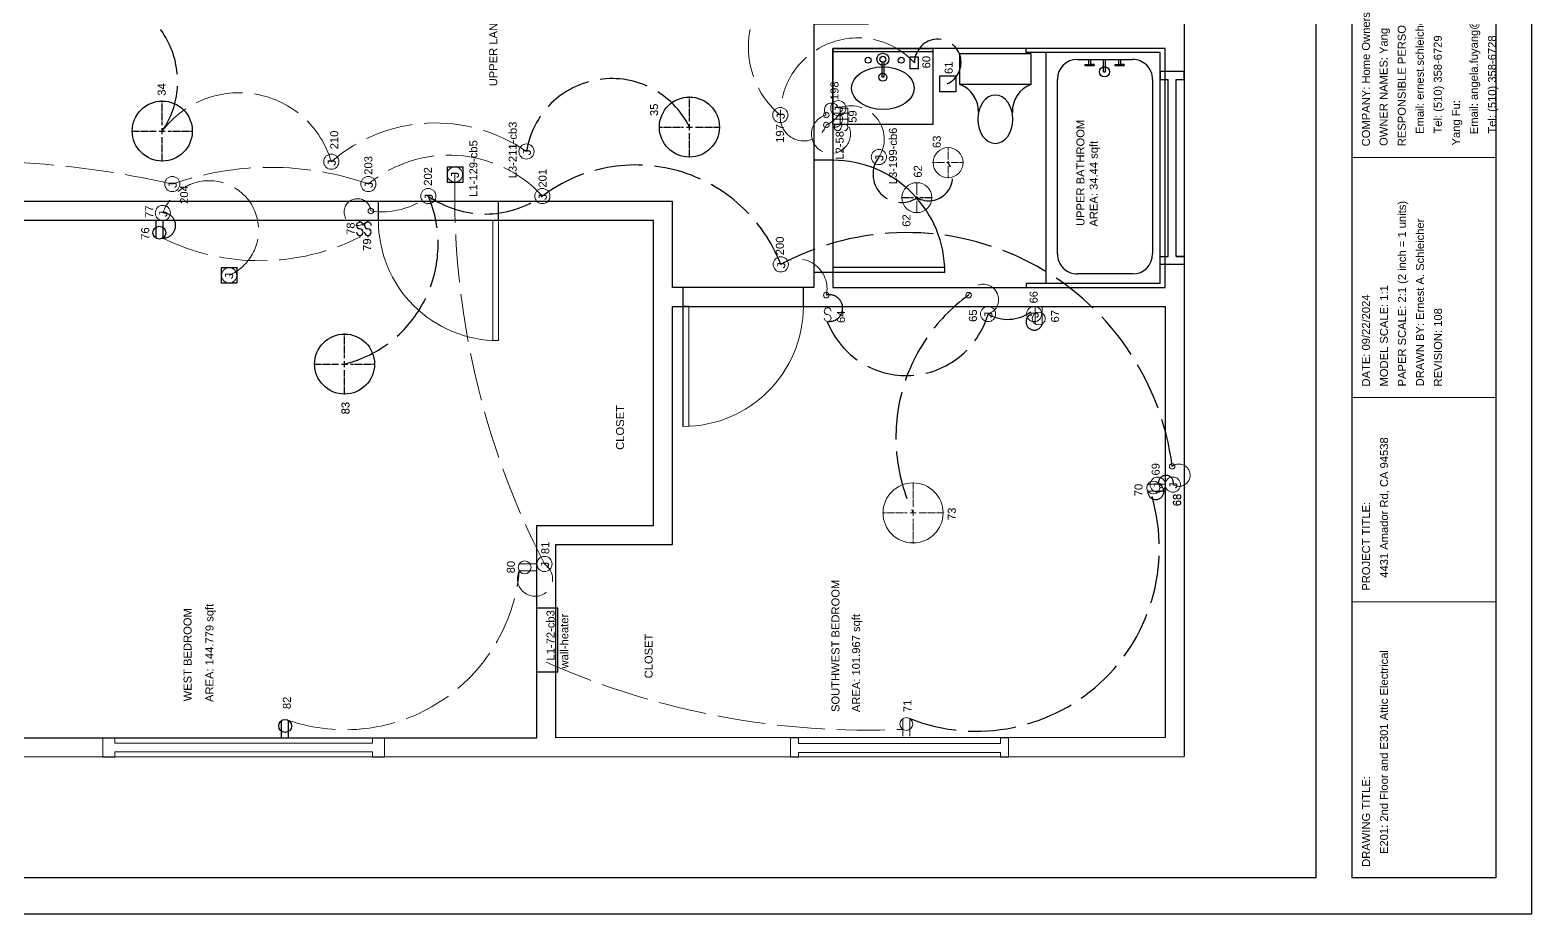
# Model space of a CAD drawing. Header units: inches. Extents: x 12 to 619, y -4 to 515.
# Drawn here: x 244 to 619.4, y -4 to 216.8 of the extents above; entities that cross this region are included whole.
import ezdxf

# ---------------------------------------------------------------- set-up
doc = ezdxf.new("R2010")
doc.units = ezdxf.units.IN
doc.header["$MEASUREMENT"] = 0
doc.linetypes.add('ACAD_ISO02W100', pattern=[15, 12, -3])
doc.linetypes.add('CENTER2', pattern=[1.125, 0.75, -0.125, 0.125, -0.125])
doc.layers.get('0').update_dxf_attribs({"color": 1, "lineweight": 9})
for name, color, linetype, lineweight in [('00-page-edge', 7, 'Continuous', 9), ('A201-Floorplan-2nd-floor', 7, 'Continuous', 9), ('A201-Text', 7, 'Continuous', 9), ('E201-Electrical-2nd-floor', 7, 'Continuous', 9), ('E301-Electrical-attic', 7, 'Continuous', 9)]:
    doc.layers.add(name, color=color, linetype=linetype, lineweight=lineweight)
doc.layers.add('Title Block', color=7, linetype='Continuous')
doc.layers.get('0').off()
doc.styles.add('Reg', font='Courier New.ttf', dxfattribs={"height": 2})
doc.styles.get("Standard").update_dxf_attribs({"font": 'Arial.ttf', "height": 2})

# ---------------------------------------------------------------- blocks, each defined once
blk = doc.blocks.new('L2-bathroom-door')
at = {"lineweight": 30}
for p, q in [((0, -28), (0, 0)), ((1.25, 0), (0, 0)), ((0, 0), (0, 0)), ((1.25, -27.97), (1.25, 0))]:
    blk.add_line(p, q, dxfattribs=at)
blk.add_arc((0, 0), 28, 270, 0, dxfattribs=at)
blk = doc.blocks.new('L2-W-bedroom-door')
at = {"layer": 'A201-Floorplan-2nd-floor'}
for p, q in [((-186.19, -524.69), (-156.19, -524.69)), ((-156.19, -523.31), (-186.15, -523.31)), ((-156.19, -524.69), (-156.19, -523.31))]:
    blk.add_line(p, q, dxfattribs=at)
blk.add_arc((-156.19, -524.69), 30, 90, 180, dxfattribs=at)
blk = doc.blocks.new('L2-SW-bedroom-door')
at = {"layer": 'A201-Floorplan-2nd-floor', "lineweight": 30}
for p in [(-313.87, -549.41), (-283.87, -550.78)]:
    blk.add_line(p, (-283.87, -549.41), dxfattribs=at)
at = {"layer": 'A201-Floorplan-2nd-floor'}
blk.add_line((-313.87, -550.78), (-283.87, -550.78), dxfattribs=at)
blk.add_arc((-283.87, -549.41), 30, 180, 270, dxfattribs=at)
blk = doc.blocks.new('L2-SW-bedroom-window')
at = {"layer": 'A201-Floorplan-2nd-floor'}
for p, q in [((0, 54.5), (-4.75, 54.5)), ((0, 52.5), (0, 54.5)), ((-4.75, 52.5), (-3.72, 52.5)), ((-3.72, 2), (-3.72, 52.5)), ((-1.47, 2), (-1.47, 52.5)), ((-1.47, 52.5), (0, 52.5)), ((-3.72, 2), (-4.75, 2)), ((0, 0), (-4.75, 0)), ((0, 2), (-1.47, 2)), ((0, 0), (0, 2))]:
    blk.add_line(p, q, dxfattribs=at)
at = {"layer": 'A201-Floorplan-2nd-floor', "lineweight": 30}
for p, q in [((-4.75, 54.5), (-4.75, 52.5)), ((-4.75, 2), (-4.75, 0))]:
    blk.add_line(p, q, dxfattribs=at)
blk = doc.blocks.new('L2-bathroom-bath-tub')
at = {"lineweight": 30}
for p, q in [((-1, 0), (0, 0)), ((-58.68, 0), (-59.68, 0)), ((-58.68, -33.5), (-58.68, 0)), ((-1, -33.5), (-1, 0)), ((-58.68, -5), (-1, -5)), ((-51.34, -7.77), (-7.72, -7.77)), ((-56.34, -26.56), (-56.34, -12.77)), ((-2.72, -12.77), (-2.72, -26.56)), ((-58.68, -33.5), (-1, -33.5)), ((-7.72, -31.56), (-51.34, -31.56))]:
    blk.add_line(p, q, dxfattribs=at)
for centre, start, end in [((-51.34, -12.77), 90, 180), ((-7.72, -12.77), 0, 90), ((-51.34, -26.56), 180, 270), ((-7.72, -26.56), 270, 0)]:
    blk.add_arc(centre, 5, start, end, dxfattribs=at)
blk = doc.blocks.new('L2-bathroom-window')
at = {"lineweight": 30}
for p, q in [((0, 0), (0, 6)), ((0, 6), (2, 6)), ((2, 6), (2, 4)), ((2, 6), (2, 4)), ((2, 4), (46.18, 4)), ((48.18, 6), (46.18, 6)), ((46.18, 6), (46.18, 4)), ((48.18, 0), (48.18, 6)), ((2, 0), (0, 0)), ((2, 2), (2, 0)), ((2, 0), (2, 2)), ((2, 2), (46.18, 2)), ((46.18, 2), (46.18, 0)), ((46.18, 0), (48.18, 0))]:
    blk.add_line(p, q, dxfattribs=at)
blk = doc.blocks.new('L2-SW-bedroom-switch')
at = {"layer": 'E201-Electrical-2nd-floor'}
for p, q in [((-3.74, 0, -48.38), (-4.11, 0, -48.38)), ((-0.37, 0, -48.38), (0, 0, -48.38))]:
    blk.add_line(p, q, dxfattribs=at)
for centre, start, end in [((-2.9, 0, -48.38), 90, 360), ((-1.22, 0, -48.38), 90, 180), ((-1.21, 0, -48.38), 270, 90)]:
    blk.add_arc(centre, 0.84, start, end, dxfattribs=at)
blk = doc.blocks.new('L2-j-box-66')
at = {"layer": 'E201-Electrical-2nd-floor'}
blk.add_circle((-1.9, 0, -34.5), 1.9, dxfattribs=at)
at = {"layer": 'E201-Electrical-2nd-floor', "lineweight": 5, "style": 'Reg'}
blk.add_text('J', height=2, dxfattribs=at).set_placement((-3.15, -1.11, -34.5))
blk = doc.blocks.new('L2-j-box-65')
at = {"layer": 'E201-Electrical-2nd-floor'}
blk.add_circle((-1.9, 0, -39.12), 1.9, dxfattribs=at)
at = {"layer": 'E201-Electrical-2nd-floor', "lineweight": 5, "style": 'Reg'}
blk.add_text('J', height=2, dxfattribs=at).set_placement((-3.15, -1.11, -39.12))
blk = doc.blocks.new('L2-duplex-67')
at = {"layer": 'E201-Electrical-2nd-floor'}
for p, q in [((0, 0, -16.88), (-4.39, 0, -16.88)), ((0, -1.73, -16.88), (-4.38, -1.73, -16.88))]:
    blk.add_line(p, q, dxfattribs=at)
blk.add_circle((-3.03, -0.86, -16.88), 1.61, dxfattribs=at)
blk = doc.blocks.new('L2-j-box-68')
at = {"layer": 'E201-Electrical-2nd-floor'}
blk.add_circle((0, -1.9, -71.88), 1.9, dxfattribs=at)
at = {"layer": 'E201-Electrical-2nd-floor', "lineweight": 5, "style": 'Reg'}
blk.add_text('J', height=2, dxfattribs=at).set_placement((-1.25, -3.01, -71.88))
blk = doc.blocks.new('L2-duplex-70')
at = {"layer": 'E201-Electrical-2nd-floor'}
for p, q in [((-1.73, -0.01, -17.62), (-1.73, 4.37, -17.62)), ((0, -0.01, -17.62), (0, 4.38, -17.62))]:
    blk.add_line(p, q, dxfattribs=at)
blk.add_circle((-0.86, 3.02, -17.62), 1.61, dxfattribs=at)
blk = doc.blocks.new('L2-duplex-71')
at = {"layer": 'E201-Electrical-2nd-floor'}
for p, q in [((0, 1.73, -18), (4.38, 1.73, -18)), ((0, 0, -18), (4.39, 0, -18))]:
    blk.add_line(p, q, dxfattribs=at)
blk.add_circle((3.03, 0.86, -18), 1.61, dxfattribs=at)
blk = doc.blocks.new('L2-wall-heater-72')
at = {"layer": 'E201-Electrical-2nd-floor', "lineweight": 30}
for p, q in [((0, 4.75, -9.75), (16, 4.75, -9.75)), ((0, -0.5, -9.75), (0, 4.75, -9.75)), ((16, -0.5, -9.75), (16, 4.75, -9.75)), ((0, 0, -9.75), (16, 0, -9.75)), ((0, -0.5, -9.75), (16, -0.5, -9.75))]:
    blk.add_line(p, q, dxfattribs=at)
blk = doc.blocks.new('L2-ceiling-led-73')
at = {"layer": 'E201-Electrical-2nd-floor', "linetype": 'CENTER2'}
for p, q in [((0, 8.37, -91.12), (0, 2.25, -91.12)), ((-7.62, 0.75, -91.12), (-1.5, 0.75, -91.12)), ((1.5, 0.75, -91.12), (7.62, 0.75, -91.12)), ((0, -0.75, -91.12), (0, -6.87, -91.12))]:
    blk.add_line(p, q, dxfattribs=at)
at = {"layer": 'E201-Electrical-2nd-floor', "linetype": 'Continuous'}
for p, q in [((-0.75, 0.75, -91.12), (0.75, 0.75, -91.12)), ((0, 1.5, -91.12), (0, 0, -91.12))]:
    blk.add_line(p, q, dxfattribs=at)
at = {"layer": 'E201-Electrical-2nd-floor'}
blk.add_circle((0, 0.75, -91.12), 7.5, dxfattribs=at)
blk = doc.blocks.new('L2-bathroom-switch-58')
at = {"layer": 'E201-Electrical-2nd-floor'}
for p, q in [((0, -0.37, -47.38), (0, 0, -47.38)), ((0, -3.74, -47.38), (0, -4.11, -47.38))]:
    blk.add_line(p, q, dxfattribs=at)
for centre, start, end in [((0, -1.21, -47.38), 0, 180), ((0, -1.22, -47.38), 180, 270), ((0, -2.9, -47.38), 180, 90)]:
    blk.add_arc(centre, 0.84, start, end, dxfattribs=at)
blk = doc.blocks.new('L2-humidity-sensor-60')
at = {"layer": 'E201-Electrical-2nd-floor', "lineweight": 30}
for p, q in [((-1.49, -0.94, -95.25), (-1.49, 1.06, -95.25)), ((-1.49, 1.06, -95.25), (1.51, 1.06, -95.25)), ((1.51, 1.06, -95.25), (1.51, -0.94, -95.25)), ((1.51, -0.94, -95.25), (-1.49, -0.94, -95.25))]:
    blk.add_line(p, q, dxfattribs=at)
blk = doc.blocks.new('L2-bathroom-exhaust-61')
at = {"layer": 'E201-Electrical-2nd-floor', "lineweight": 30}
for p, q in [((-1.87, -1.98, -94.75), (-1.87, 2.02, -94.75)), ((-1.87, 2.02, -94.75), (2.13, 2.02, -94.75)), ((2.13, 2.02, -94.75), (2.13, -1.98, -94.75)), ((2.13, -1.98, -94.75), (-1.87, -1.98, -94.75))]:
    blk.add_line(p, q, dxfattribs=at)
blk = doc.blocks.new('*U44')
at = {"layer": 'E201-Electrical-2nd-floor', "color": 0, "linetype": 'CENTER2', "transparency": 16777216}
for p, q in [((0, 0.75), (0, 3.87)), ((-3.87, 0), (-0.75, 0)), ((0.75, 0), (3.87, 0)), ((0, -3.87), (0, -0.75))]:
    blk.add_line(p, q, dxfattribs=at)
at = {"layer": 'E201-Electrical-2nd-floor', "color": 0, "linetype": 'Continuous', "transparency": 16777216}
for p, q in [((-0.375, 0), (0.375, 0)), ((0, -0.375), (0, 0.375))]:
    blk.add_line(p, q, dxfattribs=at)
blk = doc.blocks.new('L2-bathroom-ceiling-led-62')
at = {"layer": 'E201-Electrical-2nd-floor'}
blk.add_circle((0.14, 0, -94.62), 3.75, dxfattribs=at)
at = {"layer": 'E201-Electrical-2nd-floor', "linetype": 'CENTER2', "rotation": 270}
blk.add_blockref('*U44', (0.14, 0, -94.62), dxfattribs=at)
blk = doc.blocks.new('*U46')
at = {"layer": 'E201-Electrical-2nd-floor', "color": 0, "linetype": 'CENTER2', "transparency": 16777216}
for p, q in [((0, 0.75), (0, 3.87)), ((-3.87, 0), (-0.75, 0)), ((0.75, 0), (3.87, 0)), ((0, -3.87), (0, -0.75))]:
    blk.add_line(p, q, dxfattribs=at)
at = {"layer": 'E201-Electrical-2nd-floor', "color": 0, "linetype": 'Continuous', "transparency": 16777216}
for p, q in [((-0.375, 0), (0.375, 0)), ((0, -0.375), (0, 0.375))]:
    blk.add_line(p, q, dxfattribs=at)
blk = doc.blocks.new('L2-bathroom-ceiling-led-63')
at = {"layer": 'E201-Electrical-2nd-floor'}
blk.add_circle((0, 0, -94.75), 3.75, dxfattribs=at)
at = {"layer": 'E201-Electrical-2nd-floor', "linetype": 'CENTER2', "rotation": 270}
blk.add_blockref('*U46', (0, 0, -94.75), dxfattribs=at)
blk = doc.blocks.new('L2-bathroom-sink')
at = {"lineweight": 30}
for p, q in [((-19, -25), (-19, 0)), ((-19, 0), (0, 0)), ((-0.75, 0), (-0.75, -25)), ((0, 0), (0, -25)), ((-3.39, -12.25), (-7.17, -12.25)), ((-7.17, -12.75), (-7.17, -12.25)), ((-3.39, -12.75), (-7.17, -12.75)), ((0, -25), (-19, -25))]:
    blk.add_line(p, q, dxfattribs=at)
for centre, radius in [((-2.69, -12.5), 1.5), ((-2.94, -8.81), 0.75), ((-7.19, -12.5), 1), ((-2.69, -12.5), 0.75), ((-2.94, -17.09), 0.75)]:
    blk.add_circle(centre, radius, dxfattribs=at)
blk.add_ellipse((-9.9, -12.5), major_axis=(0, 7.83), ratio=0.682565, dxfattribs=at)
blk = doc.blocks.new('L2-toilet')
at = {"layer": 'A201-Floorplan-2nd-floor', "lineweight": 30}
for p, q in [((-7.75, 0), (-7.75, 17.75)), ((-7.75, 17.75), (0, 17.75)), ((0, 17.75), (0, 0)), ((0, 0), (-7.75, 0))]:
    blk.add_line(p, q, dxfattribs=at)
for centre, start, end in [((-14.44, 20.27), 267.5527, 339.3943), ((-14.44, -2.52), 20.6057, 92.4473)]:
    blk.add_arc(centre, 7.15, start, end, dxfattribs=at)
blk.add_ellipse((-16.43, 8.88), major_axis=(-6.05, 0), ratio=0.722961, start_param=4.712389, end_param=10.995574, dxfattribs=at)
blk = doc.blocks.new('L2-tub-hot-faucet')
at = {"layer": 'A201-Floorplan-2nd-floor', "lineweight": 30}
for p, q in [((-1.26, 1.41), (-1.51, 1.41)), ((-1.51, 1.41), (-1.51, -0.91)), ((-1.26, 1.41), (-1.26, -0.91)), ((0, 0.5), (-1.26, 0.5)), ((0, 0), (-1.26, 0)), ((-1.26, -0.91), (-1.26, 0)), ((-1.26, -0.91), (-1.51, -0.91))]:
    blk.add_line(p, q, dxfattribs=at)
blk = doc.blocks.new('L2-tub-faucets-and-drain')
at = {"layer": 'A201-Floorplan-2nd-floor', "lineweight": 30}
for p, q in [((0, 0.25), (3.11, 0.25)), ((0, 0.25), (0, -0.25)), ((0, -0.25), (3.11, -0.25))]:
    blk.add_line(p, q, dxfattribs=at)
blk.add_circle((0, 0), 1.25, dxfattribs=at)
at = {"lineweight": 30}
for p in [(3.11, 3.5), (3.11, -4)]:
    blk.add_blockref('L2-tub-hot-faucet', p, dxfattribs=at)
blk = doc.blocks.new('L2-ceiling-led-34')
at = {"layer": 'E201-Electrical-2nd-floor', "linetype": 'CENTER2', "lineweight": -3}
for p, q in [((0, 7.62, -94.12), (0, 1.5, -94.12)), ((-7.62, 0, -94.12), (-1.5, 0, -94.12)), ((1.5, 0, -94.12), (7.62, 0, -94.12)), ((0, -1.5, -94.12), (0, -7.62, -94.12))]:
    blk.add_line(p, q, dxfattribs=at)
at = {"layer": 'E201-Electrical-2nd-floor', "linetype": 'Continuous', "lineweight": -3}
for p, q in [((-0.75, 0, -94.12), (0.75, 0, -94.12)), ((0, 0.75, -94.12), (0, -0.75, -94.12))]:
    blk.add_line(p, q, dxfattribs=at)
at = {"layer": 'E201-Electrical-2nd-floor', "lineweight": -3}
blk.add_circle((0, 0, -94.12), 7.5, dxfattribs=at)
blk = doc.blocks.new('L2-ceiling-led-35')
at = {"layer": 'E201-Electrical-2nd-floor', "linetype": 'CENTER2', "lineweight": -3}
for p, q in [((0, 7.62, -81.46), (0, 1.5, -81.46)), ((-7.62, 0, -81.46), (-1.5, 0, -81.46)), ((1.5, 0, -81.46), (7.62, 0, -81.46)), ((0, -1.5, -81.46), (0, -7.62, -81.46))]:
    blk.add_line(p, q, dxfattribs=at)
at = {"layer": 'E201-Electrical-2nd-floor', "linetype": 'Continuous', "lineweight": -3}
for p, q in [((-0.75, 0, -81.46), (0.75, 0, -81.46)), ((0, 0.75, -81.46), (0, -0.75, -81.46))]:
    blk.add_line(p, q, dxfattribs=at)
at = {"layer": 'E201-Electrical-2nd-floor', "lineweight": -3}
blk.add_circle((0, 0, -81.46), 7.5, dxfattribs=at)
blk = doc.blocks.new('L2-j-box-69')
at = {"layer": 'E201-Electrical-2nd-floor'}
blk.add_circle((0, 1.9), 1.9, dxfattribs=at)
at = {"layer": 'E201-Electrical-2nd-floor', "lineweight": 5, "style": 'Reg'}
blk.add_text('J', height=2, dxfattribs=at).set_placement((-1.25, 0.78))
blk = doc.blocks.new('L2-duplex-76')
at = {"layer": 'E201-Electrical-2nd-floor', "lineweight": -3}
for p, q in [((0, 1.73, -17.88), (-4.39, 1.73, -17.88)), ((0, 0, -17.88), (-4.38, 0, -17.88))]:
    blk.add_line(p, q, dxfattribs=at)
blk.add_circle((-3.03, 0.87, -17.88), 1.61, dxfattribs=at)
blk = doc.blocks.new('L2-j-box-77')
at = {"layer": 'E201-Electrical-2nd-floor'}
blk.add_circle((1.9, 0, -8), 1.9, dxfattribs=at)
at = {"layer": 'E201-Electrical-2nd-floor', "lineweight": 5, "style": 'Reg'}
blk.add_text('J', height=2, dxfattribs=at).set_placement((0.65, -1.11, -8))
blk = doc.blocks.new('L2-basic-switch-78')
at = {"layer": 'E201-Electrical-2nd-floor', "lineweight": -3}
for p, q in [((-3.74, 0, -46.12), (-4.11, 0, -46.12)), ((-0.37, 0, -46.12), (0, 0, -46.12))]:
    blk.add_line(p, q, dxfattribs=at)
for centre, start, end in [((-2.9, 0, -46.12), 90, 360), ((-1.22, 0, -46.12), 90, 180), ((-1.21, 0, -46.12), 270, 90)]:
    blk.add_arc(centre, 0.84, start, end, dxfattribs=at)
blk = doc.blocks.new('L2-toggle-switch-79')
at = {"layer": 'E201-Electrical-2nd-floor', "lineweight": -3}
for p, q in [((-3.74, 0, -46.12), (-4.11, 0, -46.12)), ((-0.37, 0, -46.12), (0, 0, -46.12))]:
    blk.add_line(p, q, dxfattribs=at)
for centre, start, end in [((-2.9, 0, -46.12), 90, 360), ((-1.22, 0, -46.12), 90, 180), ((-1.21, 0, -46.12), 270, 90)]:
    blk.add_arc(centre, 0.84, start, end, dxfattribs=at)
blk = doc.blocks.new('L2-duplex-80')
at = {"layer": 'E201-Electrical-2nd-floor'}
for p, q in [((-1.73, 0, -17.38), (-1.73, 4.38, -17.38)), ((0, 0, -17.38), (0, 4.39, -17.38))]:
    blk.add_line(p, q, dxfattribs=at)
blk.add_circle((-0.86, 3.03, -17.38), 1.61, dxfattribs=at)
blk = doc.blocks.new('L2-j-box-81')
at = {"layer": 'E201-Electrical-2nd-floor'}
blk.add_circle((0, -1.9, -5.25), 1.9, dxfattribs=at)
at = {"layer": 'E201-Electrical-2nd-floor', "lineweight": 5, "style": 'Reg'}
blk.add_text('J', height=2, dxfattribs=at).set_placement((-1.25, -3.01, -5.25))
blk = doc.blocks.new('L3-attic-j-box-197')
at = {"layer": 'E301-Electrical-attic'}
blk.add_circle((0, 0), 1.9, dxfattribs=at)
at = {"layer": 'E301-Electrical-attic', "lineweight": 5, "style": 'Reg'}
blk.add_text('J', height=2, dxfattribs=at).set_placement((-1.25, -1.11))
blk = doc.blocks.new('L3-j-box-198')
at = {"layer": 'E301-Electrical-attic'}
blk.add_circle((0, 0), 1.9, dxfattribs=at)
at = {"layer": 'E301-Electrical-attic', "lineweight": 5, "style": 'Reg'}
blk.add_text('J', height=2, dxfattribs=at).set_placement((-1.25, -1.11))
blk = doc.blocks.new('L2-bathoom-gfci-duplex-59')
at = {"layer": 'E201-Electrical-2nd-floor'}
for p, q in [((-1.57, 0, -47.38), (-1.57, -3.72, -47.38)), ((-1.57, 0, -47.38), (-1.57, -3.72, -47.38)), ((0, 0, -47.38), (0, -3.72, -47.38)), ((-2.75, -3.72, -47.38), (-2.75, -1.79, -47.38)), ((-2.75, -1.79, -47.38), (-2.75, -3.72, -47.38)), ((-2.75, -1.79, -47.38), (1.18, -1.79, -47.38)), ((-2.75, -3.72, -47.38), (1.18, -3.72, -47.38)), ((1.18, -3.72, -47.38), (1.18, -1.79, -47.38))]:
    blk.add_line(p, q, dxfattribs=at)
blk = doc.blocks.new('L2-58')
at = {"layer": 'E301-Electrical-attic'}
for p, q in [((0, 3.74, -47.38), (0, 4.11, -47.38)), ((0, 0.37, -47.38), (0, 0, -47.38))]:
    blk.add_line(p, q, dxfattribs=at)
for centre, start, end in [((0, 2.9, -47.38), 0, 180), ((0, 2.89, -47.38), 180, 270), ((0, 1.21, -47.38), 180, 90)]:
    blk.add_arc(centre, 0.84, start, end, dxfattribs=at)
blk = doc.blocks.new('L3-198-cb6')
at = {"layer": 'E201-Electrical-2nd-floor'}
blk.add_circle((0, 0), 1.9, dxfattribs=at)
at = {"layer": 'E201-Electrical-2nd-floor', "lineweight": 5, "style": 'Reg'}
blk.add_text('J', height=2, dxfattribs=at).set_placement((-1.25, -1.11))
blk = doc.blocks.new('L1-129-cb5')
at = {"layer": 'E201-Electrical-2nd-floor', "lineweight": 30}
for p, q in [((-1.98, -1.95), (-1.98, 1.9)), ((-1.98, 1.9), (0, 1.9)), ((0, 1.9), (1.93, 1.9)), ((1.93, 1.9), (1.93, -1.95)), ((1.93, -1.95), (-1.98, -1.95))]:
    blk.add_line(p, q, dxfattribs=at)
at = {"layer": 'E201-Electrical-2nd-floor'}
blk.add_circle((0, 0), 1.9, dxfattribs=at)
at = {"layer": 'E201-Electrical-2nd-floor', "lineweight": 5, "style": 'Reg'}
blk.add_text('J', height=2, dxfattribs=at).set_placement((-1.16, -0.99))
blk = doc.blocks.new('L3-209-cb3')
at = {"layer": 'E201-Electrical-2nd-floor'}
blk.add_circle((0, 0), 1.9, dxfattribs=at)
at = {"layer": 'E201-Electrical-2nd-floor', "lineweight": 5, "style": 'Reg'}
blk.add_text('J', height=2, dxfattribs=at).set_placement((-1.25, -1.11))
blk = doc.blocks.new('L1-126')
at = {"layer": 'E201-Electrical-2nd-floor', "lineweight": 30}
for p, q in [((-1.98, -1.95), (-1.98, 1.9)), ((-1.98, 1.9), (0, 1.9)), ((0, 1.9), (1.93, 1.9)), ((1.93, 1.9), (1.93, -1.95)), ((1.93, -1.95), (-1.98, -1.95))]:
    blk.add_line(p, q, dxfattribs=at)
at = {"layer": 'E201-Electrical-2nd-floor'}
blk.add_circle((0, 0), 1.9, dxfattribs=at)
at = {"layer": 'E201-Electrical-2nd-floor', "lineweight": 5, "style": 'Reg'}
blk.add_text('J', height=2, dxfattribs=at).set_placement((-1.16, -0.99))
blk = doc.blocks.new('L2-34')
at = {"layer": 'E301-Electrical-attic', "linetype": 'CENTER2', "lineweight": -3}
for p, q in [((0, 7.62), (0, 1.5)), ((-7.62, 0), (-1.5, 0)), ((1.5, 0), (7.62, 0)), ((0, -1.5), (0, -7.62))]:
    blk.add_line(p, q, dxfattribs=at)
at = {"layer": 'E301-Electrical-attic', "linetype": 'Continuous', "lineweight": -3}
for p, q in [((-0.75, 0), (0.75, 0)), ((0, 0.75), (0, -0.75))]:
    blk.add_line(p, q, dxfattribs=at)
at = {"layer": 'E301-Electrical-attic', "lineweight": -3}
blk.add_circle((0, 0), 7.5, dxfattribs=at)
blk = doc.blocks.new('L2-35')
at = {"layer": 'E301-Electrical-attic', "linetype": 'CENTER2', "lineweight": -3}
for p, q in [((0, 7.62), (0, 1.5)), ((-7.62, 0), (-1.5, 0)), ((1.5, 0), (7.62, 0)), ((0, -1.5), (0, -7.62))]:
    blk.add_line(p, q, dxfattribs=at)
at = {"layer": 'E301-Electrical-attic', "linetype": 'Continuous', "lineweight": -3}
for p, q in [((-0.75, 0), (0.75, 0)), ((0, 0.75), (0, -0.75))]:
    blk.add_line(p, q, dxfattribs=at)
at = {"layer": 'E301-Electrical-attic', "lineweight": -3}
blk.add_circle((0, 0), 7.5, dxfattribs=at)
blk = doc.blocks.new('L2-64')
at = {"layer": 'E301-Electrical-attic'}
for p, q in [((-3.74, 0), (-4.11, 0)), ((-0.37, 0), (0, 0))]:
    blk.add_line(p, q, dxfattribs=at)
for centre, start, end in [((-2.9, 0), 90, 360), ((-1.22, 0), 90, 180), ((-1.21, 0), 270, 90)]:
    blk.add_arc(centre, 0.84, start, end, dxfattribs=at)
blk = doc.blocks.new('L2-68')
at = {"layer": 'E301-Electrical-attic'}
blk.add_circle((0, 0), 1.9, dxfattribs=at)
at = {"layer": 'E301-Electrical-attic', "lineweight": 5, "style": 'Reg'}
blk.add_text('J', height=2, dxfattribs=at).set_placement((-1.25, -1.11))
blk = doc.blocks.new('L2-exh-61')
at = {"layer": 'E301-Electrical-attic', "lineweight": 30}
for p, q in [((0, 0), (0, 4)), ((0, 4), (4, 4)), ((4, 4), (4, 0)), ((4, 0), (0, 0))]:
    blk.add_line(p, q, dxfattribs=at)
blk = doc.blocks.new('L2-60')
at = {"layer": 'E301-Electrical-attic', "lineweight": 30}
for p, q in [((0, 0), (0, 2)), ((0, 2), (3, 2)), ((3, 0), (0, 0)), ((3, 2), (3, 0))]:
    blk.add_line(p, q, dxfattribs=at)
blk = doc.blocks.new('L3-208')
at = {"layer": 'E201-Electrical-2nd-floor'}
blk.add_circle((0, 0), 1.9, dxfattribs=at)
at = {"layer": 'E201-Electrical-2nd-floor', "lineweight": 5, "style": 'Reg'}
blk.add_text('J', height=2, dxfattribs=at).set_placement((-1.25, -1.11))
blk = doc.blocks.new('L2-73')
at = {"layer": 'E301-Electrical-attic', "linetype": 'CENTER2'}
for p, q in [((0, 7.62), (0, 1.5)), ((-7.62, 0), (-1.5, 0)), ((1.5, 0), (7.62, 0)), ((0, -1.5), (0, -7.62))]:
    blk.add_line(p, q, dxfattribs=at)
at = {"layer": 'E301-Electrical-attic', "linetype": 'Continuous'}
for p, q in [((-0.75, 0), (0.75, 0)), ((0, 0.75), (0, -0.75))]:
    blk.add_line(p, q, dxfattribs=at)
at = {"layer": 'E301-Electrical-attic'}
blk.add_circle((0, 0), 7.5, dxfattribs=at)
blk = doc.blocks.new('L2-ceiling-led-83')
at = {"layer": 'E201-Electrical-2nd-floor', "linetype": 'CENTER2', "lineweight": -3}
for p, q in [((0, 7.62, -93.38), (0, 1.5, -93.38)), ((-7.62, 0, -93.38), (-1.5, 0, -93.38)), ((1.5, 0, -93.38), (7.62, 0, -93.38)), ((0, -1.5, -93.38), (0, -7.62, -93.38))]:
    blk.add_line(p, q, dxfattribs=at)
at = {"layer": 'E201-Electrical-2nd-floor', "linetype": 'Continuous', "lineweight": -3}
for p, q in [((-0.75, 0, -93.38), (0.75, 0, -93.38)), ((0, 0.75, -93.38), (0, -0.75, -93.38))]:
    blk.add_line(p, q, dxfattribs=at)
at = {"layer": 'E201-Electrical-2nd-floor', "lineweight": -3}
blk.add_circle((0, 0, -93.38), 7.5, dxfattribs=at)
blk = doc.blocks.new('L2-83')
at = {"layer": 'E301-Electrical-attic', "linetype": 'CENTER2', "lineweight": -3}
for p, q in [((0, 7.62), (0, 1.5)), ((-7.62, 0), (-1.5, 0)), ((1.5, 0), (7.62, 0)), ((0, -1.5), (0, -7.62))]:
    blk.add_line(p, q, dxfattribs=at)
at = {"layer": 'E301-Electrical-attic', "linetype": 'Continuous', "lineweight": -3}
for p, q in [((-0.75, 0), (0.75, 0)), ((0, 0.75), (0, -0.75))]:
    blk.add_line(p, q, dxfattribs=at)
at = {"layer": 'E301-Electrical-attic', "lineweight": -3}
blk.add_circle((0, 0), 7.5, dxfattribs=at)
blk = doc.blocks.new('L2-79')
at = {"layer": 'E301-Electrical-attic', "lineweight": -3}
for p, q in [((-3.74, 0), (-4.11, 0)), ((-0.37, 0), (0, 0))]:
    blk.add_line(p, q, dxfattribs=at)
for centre, start, end in [((-2.9, 0), 90, 360), ((-1.22, 0), 90, 180), ((-1.21, 0), 270, 90)]:
    blk.add_arc(centre, 0.84, start, end, dxfattribs=at)
blk = doc.blocks.new('L3-j-box-199-v2')
at = {"layer": 'E301-Electrical-attic'}
blk.add_circle((-0.14, 0), 1.9, dxfattribs=at)
at = {"layer": 'E301-Electrical-attic', "lineweight": 5, "style": 'Reg'}
blk.add_text('J', height=2, dxfattribs=at).set_placement((-1.39, -1.12))
blk = doc.blocks.new('L3-j-box-200-v2')
at = {"layer": 'E301-Electrical-attic'}
blk.add_circle((0, 0), 1.9, dxfattribs=at)
at = {"layer": 'E301-Electrical-attic', "lineweight": 5, "style": 'Reg'}
blk.add_text('J', height=2, dxfattribs=at).set_placement((-1.25, -1.11))
blk = doc.blocks.new('*U417')
at = {"layer": 'E301-Electrical-attic', "color": 0, "linetype": 'CENTER2', "transparency": 16777216}
for p, q in [((0, 0.75), (0, 3.87)), ((-3.87, 0), (-0.75, 0)), ((0.75, 0), (3.87, 0)), ((0, -3.87), (0, -0.75))]:
    blk.add_line(p, q, dxfattribs=at)
at = {"layer": 'E301-Electrical-attic', "color": 0, "linetype": 'Continuous', "transparency": 16777216}
for p, q in [((-0.375, 0), (0.375, 0)), ((0, -0.375), (0, 0.375))]:
    blk.add_line(p, q, dxfattribs=at)
blk = doc.blocks.new('L2-62')
at = {"layer": 'E301-Electrical-attic'}
blk.add_circle((0, 0), 3.75, dxfattribs=at)
at = {"layer": 'E301-Electrical-attic', "linetype": 'CENTER2', "rotation": 270}
blk.add_blockref('*U417', (0, 0), dxfattribs=at)
blk = doc.blocks.new('*U420')
at = {"layer": 'E301-Electrical-attic', "color": 0, "linetype": 'CENTER2', "transparency": 16777216}
for p, q in [((0, 0.75), (0, 3.87)), ((-3.87, 0), (-0.75, 0)), ((0.75, 0), (3.87, 0)), ((0, -3.87), (0, -0.75))]:
    blk.add_line(p, q, dxfattribs=at)
at = {"layer": 'E301-Electrical-attic', "color": 0, "linetype": 'Continuous', "transparency": 16777216}
for p, q in [((-0.375, 0), (0.375, 0)), ((0, -0.375), (0, 0.375))]:
    blk.add_line(p, q, dxfattribs=at)
blk = doc.blocks.new('L2-63')
at = {"layer": 'E301-Electrical-attic'}
blk.add_circle((0, 0), 3.75, dxfattribs=at)
at = {"layer": 'E301-Electrical-attic', "linetype": 'CENTER2', "rotation": 270}
blk.add_blockref('*U420', (0, 0), dxfattribs=at)
blk = doc.blocks.new('L2-gfci-59')
at = {"layer": 'E301-Electrical-attic'}
for p, q in [((0, 0), (0, -3.72)), ((0, 0), (0, -3.72)), ((1.57, 0), (1.57, -3.72)), ((-1.18, -3.72), (-1.18, -1.79)), ((-1.18, -1.79), (-1.18, -3.72)), ((-1.18, -1.79), (2.75, -1.79)), ((-1.18, -3.72), (2.75, -3.72)), ((2.75, -3.72), (2.75, -1.79))]:
    blk.add_line(p, q, dxfattribs=at)
blk = doc.blocks.new('L3-j-box-201')
at = {"layer": 'E301-Electrical-attic'}
blk.add_circle((0, 0), 1.9, dxfattribs=at)
at = {"layer": 'E301-Electrical-attic', "lineweight": 5, "style": 'Reg'}
blk.add_text('J', height=2, dxfattribs=at).set_placement((-1.25, -1.11))
blk = doc.blocks.new('L3-j-box-210')
at = {"layer": 'E301-Electrical-attic'}
blk.add_circle((0, 0), 1.9, dxfattribs=at)
at = {"layer": 'E301-Electrical-attic', "lineweight": 5, "style": 'Reg'}
blk.add_text('J', height=2, dxfattribs=at).set_placement((-1.25, -1.11))
blk = doc.blocks.new('L3-j-box-202')
at = {"layer": 'E301-Electrical-attic'}
blk.add_circle((0, 0), 1.9, dxfattribs=at)
at = {"layer": 'E301-Electrical-attic', "lineweight": 5, "style": 'Reg'}
blk.add_text('J', height=2, dxfattribs=at).set_placement((-1.25, -1.11))
blk = doc.blocks.new('L3-j-box-209')
at = {"layer": 'E301-Electrical-attic'}
blk.add_circle((0, 0), 1.9, dxfattribs=at)
at = {"layer": 'E301-Electrical-attic', "lineweight": 5, "style": 'Reg'}
blk.add_text('J', height=2, dxfattribs=at).set_placement((-1.25, -1.11))
blk = doc.blocks.new('L3-j-box-203')
at = {"layer": 'E301-Electrical-attic'}
blk.add_circle((0, 0), 1.9, dxfattribs=at)
at = {"layer": 'E301-Electrical-attic', "lineweight": 5, "style": 'Reg'}
blk.add_text('J', height=2, dxfattribs=at).set_placement((-1.25, -1.11))
blk = doc.blocks.new('L2-west-bedroom-window')
at = {"layer": 'A201-Floorplan-2nd-floor'}
for p, q in [((-4.75, 70.4), (-0.02, 70.4)), ((-3.45, 67.4), (-4.75, 67.4)), ((-3.45, 67.4), (-3.45, 3)), ((-0.02, 67.4), (-1.3, 67.4)), ((-1.3, 67.4), (-1.3, 3)), ((-4.75, 3), (-3.45, 3)), ((0, 0), (-4.75, 0)), ((-1.3, 3), (0, 3)), ((0, 3), (0, 0))]:
    blk.add_line(p, q, dxfattribs=at)
at = {"layer": 'A201-Floorplan-2nd-floor', "lineweight": 30}
for p, q in [((-4.75, 70.4), (-4.75, 67.4)), ((-0.02, 70.4), (-0.02, 67.4)), ((-4.75, 3), (-4.75, 0))]:
    blk.add_line(p, q, dxfattribs=at)
blk = doc.blocks.new('L3-j-box-204')
at = {"layer": 'E301-Electrical-attic'}
blk.add_circle((0, 0), 1.9, dxfattribs=at)
at = {"layer": 'E301-Electrical-attic', "lineweight": 5, "style": 'Reg'}
blk.add_text('J', height=2, dxfattribs=at).set_placement((-1.25, -1.11))
blk = doc.blocks.new('j-box-65')
at = {"layer": 'E301-Electrical-attic'}
blk.add_circle((0, 0), 1.9, dxfattribs=at)
at = {"layer": 'E301-Electrical-attic', "lineweight": 5, "style": 'Reg'}
blk.add_text('J', height=2, dxfattribs=at).set_placement((-1.25, -1.11))

msp = doc.modelspace()

# ---------------------------------------------------------------- linework, layer by layer
at = {"layer": '00-page-edge', "lineweight": 5}
for p, q in [((574.4, 184.96), (610.4, 184.96)), ((574.4, 124.96), (610.4, 124.96)), ((574.4, 73.96), (610.4, 73.96)), ((574.4, 4.96), (574.4, 4.96)), ((574.4, 4.96), (574.4, 4.96))]:
    msp.add_line(p, q, dxfattribs=at)
at = {"layer": '00-page-edge', "lineweight": -3}
for points in [[(12.1, -4.04), (619.4, -4.04), (619.4, 515.31), (12.1, 515.31)], [(565.4, 4.96), (21.1, 4.96), (21.1, 506.31), (565.4, 506.31)]]:
    msp.add_lwpolyline(points, close=True, dxfattribs=at)
at = {"layer": 'A201-Floorplan-2nd-floor', "lineweight": -3}
for p, q in [((532.5, 356.57), (532.5, 35.27)), ((444.65, 184.25), (439.9, 184.25)), ((331.05, 169.19), (331.05, 173.94)), ((361.05, 169.19), (361.05, 173.94)), ((444.65, 156.25), (439.9, 156.25)), ((444.65, 156.25), (444.65, 152.5)), ((407.27, 147.75), (407.27, 152.5)), ((437.27, 147.75), (437.27, 152.5)), ((526.5, 153.5), (498, 153.5)), ((90.69, 35.17), (532.5, 35.27))]:
    msp.add_line(p, q, dxfattribs=at)
for points in [[(221.79, 173.94), (221.79, 40.03), (95.41, 39.94), (95.41, 351.82), (390.6, 351.82), (390.6, 242.75), (453.45, 242.75), (453.45, 218.25), (439.9, 218.25), (439.9, 152.5), (404.56, 152.5), (404.56, 173.94), (221.78, 173.94)], [(375.41, 39.94), (375.41, 88.29), (404.56, 88.29), (404.56, 147.75), (527.75, 147.75), (527.75, 40.02), (375.41, 39.97)]]:
    msp.add_lwpolyline(points, dxfattribs=at)
for points in [[(527.75, 212.19), (444.65, 212.19), (444.65, 152.5), (527.75, 152.5)], [(226.53, 39.92), (370.66, 39.96), (370.66, 93.04), (399.81, 93.04), (399.81, 169.19), (226.53, 169.19)]]:
    msp.add_lwpolyline(points, close=True, dxfattribs=at)
at = {"layer": 'E201-Electrical-2nd-floor', "lineweight": -3}
for p, q in [((306.87, 39.91), (306.87, 44.29)), ((308.6, 39.91), (308.6, 44.3))]:
    msp.add_line(p, q, dxfattribs=at)
at = {"layer": 'E201-Electrical-2nd-floor', "lineweight": 5}
msp.add_circle((478.58, 150.56), 0.69, dxfattribs=at)
at = {"layer": 'E201-Electrical-2nd-floor', "lineweight": -3}
msp.add_circle((307.74, 42.94), 1.61, dxfattribs=at)
at = {"layer": 'E201-Electrical-2nd-floor', "linetype": 'ACAD_ISO02W100', "lineweight": -3}
for centre, radius, start, end in [((258.94, 203.93), 21.92, 325.6438, 86.8098), ((389.39, 183.08, -13.66), 21.59, 26.0483, 171.0296), ((461.73, 180.76), 7.04, 142.2326, 303.8505), ((468.59, 180.15), 6.01, 240.6695, 35.8099), ((277.22, 167.95), 3.14, 268.8816, 91.1184), ((504.21, 115.04), 43.8, 125.8087, 205.557), ((463.01, 151.73), 21.26, 202.363, 343.9365), ((488.36, 154.22), 9.71, 239.5402, 306.5017), ((494.99, 143.89), 2.06, 114.5363, 345.5945), ((527.91, 103.68), 1.86, 351.6041, 190.265), ((480.55, 87.33), 45.71, 248.5789, 20.5165), ((525.37, 101.49), 2, 176.2039, 68.939)]:
    msp.add_arc(centre, radius, start, end, dxfattribs=at)
at = {"layer": 'E201-Electrical-2nd-floor', "linetype": 'ACAD_ISO02W100', "lineweight": 5}
for centre, radius, start, end in [((296.23, 177.08), 24.05, 16.4895, 142.952), ((444.18, 190.83), 4.88, 103.9957, 20.0762), ((444.95, 194.58), 2.1, 261.777, 44.8188), ((345.31, 153.75), 39.83, 55.1672, 130.7981), ((551.43, 175.74), 201.3, 178.5799, 207.303), ((288.75, 166.8), 12.36, 293.8976, 159.7207), ((301.51, 214.53), 55.37, 243.9025, 296.72), ((482.24, 149.48), 3.82, 288.3723, 163.3575), ((370.2, 79.7), 4.38, 153.38, 57.4343), ((322.71, 85.72), 43.75, 251.1834, 354.6893), ((453.27, 240.12), 198.25, 246.1205, 272.5595)]:
    msp.add_arc(centre, radius, start, end, dxfattribs=at)
at = {"layer": 'E301-Electrical-attic', "lineweight": 5}
for centre in [(443, 195.56), (443, 193.06), (329.16, 171.58), (443, 150.56), (478.58, 150.56), (529.47, 107.79)]:
    msp.add_circle(centre, 0.69, dxfattribs=at)
at = {"layer": 'E301-Electrical-attic', "linetype": 'ACAD_ISO02W100', "lineweight": 5}
for centre, radius, start, end in [((445.61, 212.56), 22.08, 129.6435, 230.3565), ((450.84, 195.52), 19.32, 42.4959, 179.8788), ((296.23, 177.08), 24.05, 16.4895, 142.952), ((437.41, 194.99), 5.91, 174.4868, 340.9369), ((444.18, 190.83), 4.88, 103.9957, 20.0762), ((439.76, 200.24), 7.88, 294.2914, 327.9128), ((444.95, 194.58), 2.1, 261.777, 44.8188), ((449.14, 189.55), 8.33, 327.4731, 112.0613), ((345.31, 153.75), 39.83, 55.1672, 130.7981), ((228.45, -46.11), 230.17, 77.1762, 96.9655), ((348.7, 153.84), 31.71, 42.6267, 129.483), ((304.06, 108.27), 74.22, 70.6089, 109.296), ((325.83, 171.32), 3.34, 4.5845, 320.4171), ((331.95, 190.4), 19.02, 261.5799, 307.5372), ((435.85, 152.24), 7.34, 346.8037, 125.1104), ((482.24, 149.47), 3.82, 288.3723, 163.3575), ((531.17, 105.57), 2.79, 237.113, 127.3911)]:
    msp.add_arc(centre, radius, start, end, dxfattribs=at)
at = {"layer": 'E301-Electrical-attic', "linetype": 'ACAD_ISO02W100', "lineweight": -3}
for centre, radius, start, end in [((258.94, 203.93), 21.92, 325.6438, 86.8098), ((470.89, 208.7), 5.81, 293.4806, 181.2779), ((389.39, 183.08, -13.66), 21.59, 26.0483, 171.0296), ((461.73, 180.76), 7.04, 142.2326, 303.8505), ((395.36, 144.19), 38.89, 21.1828, 126.848), ((468.59, 180.15), 6.01, 240.6695, 35.8099), ((315.09, 163.3), 30.89, 284.0801, 22.895), ((357.79, 195.68), 24.85, 235.0138, 304.9862), ((463.2, 99.37), 66.81, 7.2375, 118.1994), ((443.77, 147.32), 3.33, 262.6758, 103.3355), ((504.21, 115.04), 43.8, 125.8087, 205.557)]:
    msp.add_arc(centre, radius, start, end, dxfattribs=at)
at = {"layer": 'E301-Electrical-attic', "lineweight": 5}
msp.add_arc((444.3, 196.79), 1.78, 15.5487, 223.3412, dxfattribs=at)
at = {"layer": 'Title Block', "lineweight": -3}
for p, q in [((574.4, 506.31), (574.4, 4.96)), ((610.4, 506.31), (610.4, 4.96)), ((610.4, 4.96), (574.4, 4.96))]:
    msp.add_line(p, q, dxfattribs=at)

# ---------------------------------------------------------------- block references
at = {"lineweight": -3, "rotation": 89.99999999999999}
for name, p in [('L2-tub-faucets-and-drain', (512.55, 206.36)), ('L2-W-bedroom-door', (-163.64, 325.38)), ('L2-duplex-67', (495.25, 147.75, 16.88)), ('L2-SW-bedroom-window', (488.57, 40))]:
    msp.add_blockref(name, p, dxfattribs=at)
at = {"lineweight": 5, "rotation": 89.99999999999999}
for name, p in [('L3-209-cb3', (368.06, 186.44)), ('L1-129-cb5', (350.19, 180.72)), ('L2-79', (328.41, 169.19)), ('L1-126', (293.75, 155.51)), ('L2-west-bedroom-window', (332.6, 39.95))]:
    msp.add_blockref(name, p, dxfattribs=at)
at = {"layer": 'A201-Floorplan-2nd-floor', "lineweight": -3, "rotation": 89.99999999999999}
for name, p in [('L2-bathroom-sink', (444.65, 212.19)), ('L2-toilet', (494.15, 210.94)), ('L2-bathroom-bath-tub', (493, 212.19)), ('L2-bathroom-window', (532.5, 158.25)), ('L2-bathroom-door', (444.65, 156.25)), ('L2-SW-bedroom-door', (-142.14, 431.63))]:
    msp.add_blockref(name, p, dxfattribs=at)
at = {"layer": 'E201-Electrical-2nd-floor', "lineweight": -3, "rotation": 89.99999999999999}
for name, p in [('L2-humidity-sensor-60', (465.06, 208.57, 95.25)), ('L2-bathroom-exhaust-61', (473.37, 203.19, 94.75)), ('L2-bathroom-switch-58', (444.65, 192.5, 47.38)), ('L2-bathroom-ceiling-led-63', (473.46, 183.66, 94.75)), ('L2-bathroom-ceiling-led-62', (465.65, 174.78, 94.62)), ('L2-SW-bedroom-switch', (443.35, 147.75, 48.38)), ('L2-j-box-65', (483.44, 147.75, 39.12)), ('L2-j-box-66', (494.97, 147.75, 34.5)), ('L2-j-box-68', (527.75, 103.22, 71.88)), ('L2-ceiling-led-73', (465.44, 96.14, 91.12)), ('L2-duplex-70', (527.75, 103.35, 17.62)), ('L2-wall-heater-72', (375.41, 56.38, 9.75)), ('L2-duplex-71', (463.86, 40.38, 18))]:
    msp.add_blockref(name, p, dxfattribs=at)
at = {"layer": 'E201-Electrical-2nd-floor', "lineweight": 5, "rotation": 89.99999999999999}
for name, p in [('L2-ceiling-led-34', (277.04, 191.56, 94.12)), ('L2-ceiling-led-35', (408.79, 192.56, 81.46)), ('L2-bathoom-gfci-duplex-59', (444.65, 196.06, 47.38)), ('L3-208', (319.29, 183.9)), ('L3-198-cb6', (456.16, 185.07)), ('L2-j-box-77', (277.16, 169.19, 8)), ('L2-duplex-76', (277.16, 169.19, 17.88)), ('L2-basic-switch-78', (326.41, 169.19, 46.12)), ('L2-ceiling-led-83', (322.6, 133.34, 93.38)), ('L2-j-box-69', (527.75, 103.22)), ('L2-duplex-80', (370.66, 83.4, 17.38)), ('L2-j-box-81', (370.66, 83.4, 5.25))]:
    msp.add_blockref(name, p, dxfattribs=at)
at = {"layer": 'E201-Electrical-2nd-floor', "linetype": 'ACAD_ISO02W100', "lineweight": 5, "rotation": 89.99999999999999}
msp.add_blockref('L2-toggle-switch-79', (328.41, 169.19, 46.12), dxfattribs=at)
at = {"layer": 'E301-Electrical-attic', "lineweight": 5, "rotation": 89.99999999999999}
for name, p in [('L2-60', (466.01, 207.08)), ('L2-exh-61', (475.35, 201.33)), ('L2-34', (277.04, 191.56)), ('L2-35', (408.79, 192.56)), ('L3-j-box-198', (446.01, 197.26)), ('L3-attic-j-box-197', (431.52, 195.56)), ('L2-58', (448.76, 192.5, 47.38)), ('L3-j-box-199-v2', (456.16, 185.21)), ('L3-j-box-200-v2', (431.63, 158.25)), ('L2-64', (443.35, 147.75)), ('j-box-65', (483.44, 145.85)), ('L2-83', (322.6, 133.34)), ('L2-68', (529.65, 103.22)), ('L2-73', (464.69, 96.14))]:
    msp.add_blockref(name, p, dxfattribs=at)
at = {"layer": 'E301-Electrical-attic', "linetype": 'ACAD_ISO02W100', "lineweight": 5, "rotation": 89.99999999999999}
for name, p in [('L2-gfci-59', (444.65, 194.49)), ('L3-j-box-210', (368.06, 186.44)), ('L3-j-box-209', (319.29, 183.9)), ('L2-63', (473.46, 183.66)), ('L3-j-box-204', (279.54, 178.32)), ('L3-j-box-203', (328.54, 178.32)), ('L3-j-box-202', (343.54, 175.32)), ('L3-j-box-201', (372.04, 175.32)), ('L2-62', (465.65, 174.91))]:
    msp.add_blockref(name, p, dxfattribs=at)

# ---------------------------------------------------------------- texts
at = {"layer": 'A201-Text', "lineweight": 5}
for s, p in [('UPPER LANDING', (360.77, 202.73)), ('UPPER BATHROOM', (507.53, 167.83)), ('AREA: 34.44 sqft', (510.84, 167.68)), ('CLOSET', (392.46, 111.91)), ('SOUTHWEST BEDROOM', (446.3, 46.41)), ('WEST BEDROOM', (284.35, 49.08)), ('AREA: 144.779 sqft', (289.82, 48.91)), ('AREA: 101.967 sqft', (451.45, 46.37)), ('CLOSET', (399.6, 54.82))]:
    msp.add_text(s, height=2, rotation=90, dxfattribs=at).set_placement(p)
at = {"layer": 'E201-Electrical-2nd-floor', "lineweight": 5}
for s, p in [('60', (469, 207.23)), ('61', (474.6, 205.81)), ('34', (277.88, 200.39)), ('35', (400.96, 195.31)), ('59', (450.57, 193.63)), ('L3-211-cb3', (365.62, 179.77)), ('L3-199-cb6', (460.67, 178.28)), ('L1-129-cb5', (355.79, 175.13)), ('58', (447.36, 188.45)), ('63', (471.62, 187.31)), ('77', (274.76, 169.84)), ('62', (464.04, 167.64)), ('76', (273.76, 164.39)), ('78', (325.11, 165.61)), ('79', (329.23, 161.63)), ('66', (495.83, 148.49)), ('64', (447.69, 143.61)), ('65', (480.65, 143.89)), ('67', (501.19, 143.73)), ('83', (323.84, 120.77)), ('69', (526.33, 105.5)), ('70', (522.04, 100.32)), ('68', (531.64, 97.84)), ('73', (475.38, 94.36)), ('81', (373.76, 85.86)), ('80', (365.16, 81.06)), ('L1-72-cb3', (375.08, 59.28)), ('wall-heater', (378.51, 57.29)), ('82', (309.18, 47.14)), ('71', (464.28, 46.37))]:
    msp.add_text(s, height=2, rotation=90, dxfattribs=at).set_placement(p)
at = {"layer": 'E301-Electrical-attic', "lineweight": 5}
for s, p in [('60', (469.01, 207.21)), ('61', (474.6, 205.8)), ('34', (277.88, 200.37)), ('198', (446.06, 199.3)), ('35', (400.96, 195.31)), ('59', (450.57, 193.62)), ('210', (321.01, 187)), ('197', (432.41, 188.63)), ('211', (365.62, 183.78, -13.66)), ('L2-58', (447.36, 184.4)), ('63', (471.62, 187.31)), ('203', (329.54, 180.64)), ('199', (460.66, 182.33)), ('202', (344.42, 177.89)), ('201', (373.09, 177.43)), ('62', (466.89, 179.91)), ('204', (283.49, 173.37)), ('79', (329.22, 161.61)), ('200', (432.4, 160.54)), ('65', (480.65, 143.88)), ('83', (323.81, 120.8)), ('68', (531.74, 97.84)), ('73', (475.37, 94.35))]:
    msp.add_text(s, height=2, rotation=90, dxfattribs=at).set_placement(p)
at = {"layer": 'Title Block', "lineweight": 5}
for s, p in [('RESPONSIBLE PERSON AND ONLY WORKER: Ernest A Schleicher', (587.85, 187.77)), ('OWNER NAMES: Yang Fu, Ernest A. Schleicher', (583.31, 187.84)), ('Email: ernest.schleicher@gmail.com', (592.36, 190.84)), ('Email: angela.fuyang@gmail.com', (605.87, 190.77)), ('COMPANY: Home Owners', (578.89, 187.74)), ('Tel: (510) 358-6729', (596.86, 190.92)), ('Tel: (510) 358-6728', (610.41, 190.91)), ('Yang Fu:', (601.39, 187.95)), ('PAPER SCALE: 2:1 (2 inch = 1 units)', (587.9, 127.75)), ('DRAWN BY: Ernest A. Schleicher', (592.41, 127.76)), ('DATE: 09/22/2024', (578.9, 127.74)), ('MODEL SCALE: 1:1', (583.4, 127.74)), ('REVISION: 108', (596.9, 127.74)), ('4431 Amador Rd, CA 94538', (583.43, 79.94)), ('PROJECT TITLE:', (578.92, 76.72)), ('E201: 2nd Floor and E301 Attic Electrical', (583.4, 10.94)), ('DRAWING TITLE:', (578.92, 7.73))]:
    msp.add_text(s, height=2, rotation=90, dxfattribs=at).set_placement(p)

doc.saveas('drawing.dxf')
